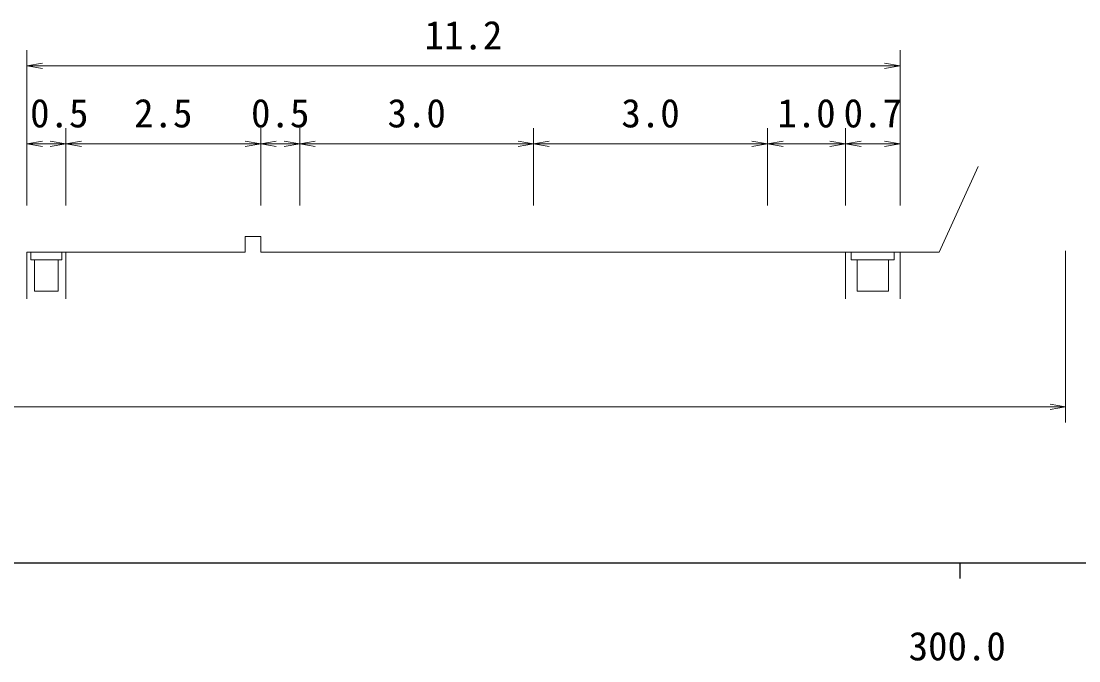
# Model space of a CAD drawing. Units: millimetres on the paper, enlarged 1000 times, with parts at other scales. Extents: x 40000 to 680000, y 20000 to 380000.
# Drawn here: x 307812 to 375642, y 198715 to 239735 of the extents above; entities that cross this region are included whole.
import ezdxf
from ezdxf.enums import TextEntityAlignment as Align

# ---------------------------------------------------------------- set-up
doc = ezdxf.new("R2010")
doc.units = ezdxf.units.MM
doc.header["$LTSCALE"] = 1000
for name, color, linetype, lineweight in [('M-BGD', 7, 'Continuous', 13), ('M-STR-HTXT', 7, 'Continuous', 13), ('M-TTL-BAND', 7, 'Continuous', 25)]:
    doc.layers.add(name, color=color, linetype=linetype, lineweight=lineweight)
doc.styles.add('ＭＳ ゴシック', font='')
doc.styles.get('ＭＳ ゴシック').set_extended_font_data('MS Gothic')

# ---------------------------------------------------------------- blocks, each defined once
blk = doc.blocks.new('open_arrow')
at = {"color": 0, "linetype": 'Continuous', "lineweight": -2}
blk.add_lwpolyline([(7.5, 1.25), (0, 0), (7.5, -1.25)], dxfattribs=at)

msp = doc.modelspace()

# ---------------------------------------------------------------- linework, layer by layer
at = {"layer": 'M-BGD'}
for p, q in [((366676, 224922), (369176, 230422)), ((322176, 224922), (322176, 225922)), ((322176, 225922), (323176, 225922)), ((323176, 225922), (323176, 224922)), ((308176, 221922), (308176, 224922)), ((308176, 224922), (308676, 224922)), ((308426, 224922), (308426, 224422)), ((308676, 224922), (311176, 224922)), ((310426, 224422), (310426, 224922)), ((310676, 224922), (310676, 221922)), ((311176, 224922), (311676, 224922)), ((311676, 224922), (322176, 224922)), ((323176, 224922), (326676, 224922)), ((326676, 224922), (341176, 224922)), ((341176, 224922), (357176, 224922)), ((357176, 224922), (360676, 224922)), ((360676, 224922), (360676, 221922)), ((360676, 224922), (361176, 224922)), ((361051, 224922), (361051, 224422)), ((361176, 224922), (364176, 224922)), ((363801, 224422), (363801, 224922)), ((364176, 224922), (364676, 224922)), ((364176, 224922), (364176, 221922)), ((364676, 224922), (366676, 224922)), ((308426, 224422), (308676, 224422)), ((308676, 224422), (308676, 222422)), ((310176, 224422), (308676, 224422)), ((310426, 224422), (310176, 224422)), ((310176, 224422), (310176, 222422)), ((310676, 222422), (310676, 224422)), ((361051, 224422), (361426, 224422)), ((361426, 224422), (363426, 224422)), ((361426, 224422), (361426, 222422)), ((363426, 222422), (363426, 224422)), ((363426, 224422), (363801, 224422)), ((308676, 222422), (310176, 222422)), ((361426, 222422), (363426, 222422))]:
    msp.add_line(p, q, dxfattribs=at)
at = {"layer": 'M-STR-HTXT'}
for p, q in [((308176, 227922), (308176, 237872)), ((364176, 227922), (364176, 237872)), ((308176, 236872), (364176, 236872)), ((310676, 227922), (310676, 232872)), ((323176, 227922), (323176, 232872)), ((325676, 227922), (325676, 232872)), ((340676, 227922), (340676, 232872)), ((355676, 227922), (355676, 232872)), ((360676, 227922), (360676, 232872)), ((308176, 231872), (310676, 231872)), ((310676, 231872), (323176, 231872)), ((323176, 231872), (325676, 231872)), ((325676, 231872), (340676, 231872)), ((340676, 231872), (355676, 231872)), ((355676, 231872), (360676, 231872)), ((360676, 231872), (364176, 231872)), ((374793, 225000), (374793, 214000)), ((68739, 215000), (374793, 215000))]:
    msp.add_line(p, q, dxfattribs=at)
at = {"layer": 'M-TTL-BAND'}
for p, q in [((40000, 205000), (579000, 205000)), ((368000, 205000), (368000, 204000))]:
    msp.add_line(p, q, dxfattribs=at)

# ---------------------------------------------------------------- block references
at = {"layer": 'M-STR-HTXT', "xscale": 133, "yscale": 133}
for p in [(308176, 236872), (308176, 231872), (310676, 231872), (323176, 231872), (325676, 231872), (340676, 231872), (355676, 231872), (360676, 231872)]:
    msp.add_blockref('open_arrow', p, dxfattribs=at)
at = {"layer": 'M-STR-HTXT', "xscale": 133, "yscale": 133, "rotation": 180}
for p in [(364176, 236872), (310676, 231872), (323176, 231872), (325676, 231872), (340676, 231872), (355676, 231872), (360676, 231872), (364176, 231872), (374793, 215000)]:
    msp.add_blockref('open_arrow', p, dxfattribs=at)

# ---------------------------------------------------------------- texts
at = {"layer": 'M-STR-HTXT', "style": 'ＭＳ ゴシック'}
for s, p in [('11.2', (336176, 237372)), ('0.5', (310257, 232372)), ('2.5', (316926, 232372)), ('0.5', (324426, 232372)), ('3.0', (333176, 232372)), ('3.0', (348176, 232372)), ('1.0', (358176, 232372)), ('0.7', (362426, 232372))]:
    msp.add_text(s, height=1833, dxfattribs=at).set_placement(p, align=Align.BOTTOM_CENTER)
at = {"layer": 'M-TTL-BAND', "style": 'ＭＳ ゴシック'}
msp.add_text('300.0', height=1833, dxfattribs=at).set_placement((367844, 198195), align=Align.BOTTOM_CENTER)

doc.saveas('drawing.dxf')
